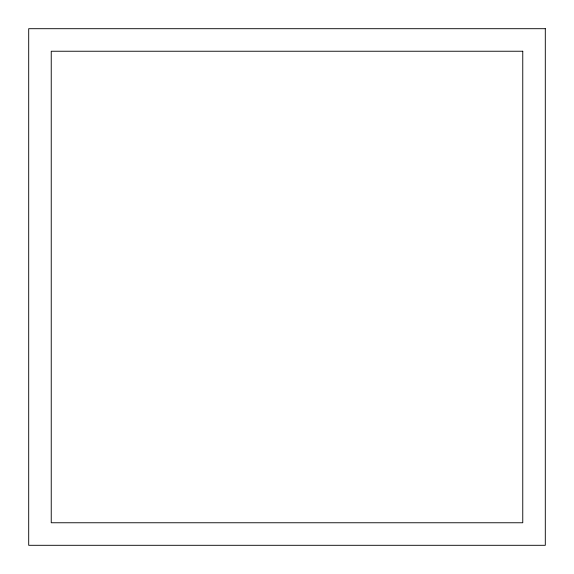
<?xml version="1.0" encoding="UTF-8"?>
<svg xmlns="http://www.w3.org/2000/svg" width="574" height="574" viewBox="0 0 574 574"><rect width="100%" height="100%" fill="white"/><g stroke="black" fill="none" stroke-linecap="round" stroke-linejoin="round"><path stroke-width="0.86" d="M545.3 28.7L28.7 28.7L28.7 545.3L545.3 545.3L545.3 28.7M522.763 51.237L51.237 51.237L51.237 522.763L522.763 522.763L522.763 51.237"/></g></svg>
